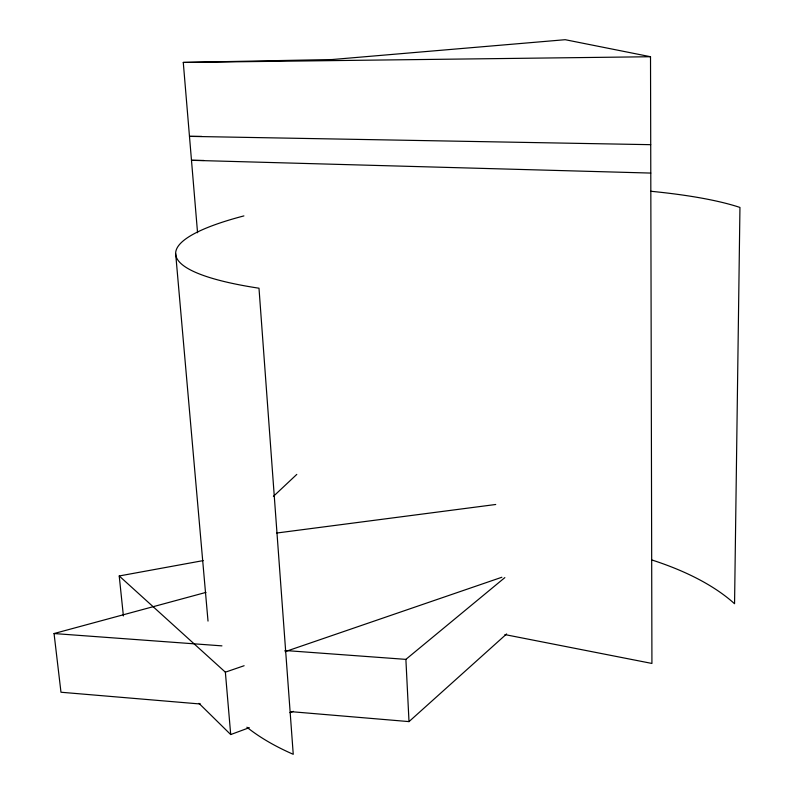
<?xml version="1.0" encoding="UTF-8"?>
<svg xmlns="http://www.w3.org/2000/svg" width="794" height="794" viewBox="0 0 794 794"><rect width="100%" height="100%" fill="white"/><g stroke="black" fill="none" stroke-linecap="round" stroke-linejoin="round"><path stroke-width="1.19" d="M273.414 496.359L296.787 474.405M290.525 711.613L409.009 721.607L506.632 633.93M284.897 650.494L405.883 659.377L504.855 577.605M198.966 703.335L230.707 734.559L249.286 727.681M289.929 712.645L293.413 711.355M203.204 560.604L119.219 575.968L225.367 672.171L244.115 665.729M285.115 651.656L501.858 577.258M200.435 704.01L60.979 692.239L54.052 633.543L205.974 592.393M276.769 533.022L495.724 504.488M197.557 232.751L183.275 62.438L332.061 59.54L565.209 39.7L650.514 56.731L651.924 663.447L504.905 634.585M183.275 62.438L650.514 56.731M201.835 136.429L189.478 136.37L650.713 144.677M203.79 160.467L191.483 160.309L650.782 173.072M54.052 633.543L221.943 645.869M119.219 575.968L123.398 615.946M175.653 253.554L208.018 621.087M225.367 672.171L230.707 734.559M405.883 659.377L409.009 721.607M246.874 727.195A275.32 124.847 -1.1 0 0 293.244 754.3L258.993 288.212A297.939 54.717 -2.3 0 1 243.907 215.908M651.904 559.988A275.32 124.847 -1.1 0 1 734.559 603.738L739.948 207.442A297.939 54.717 -2.3 0 0 650.832 191.265"/></g></svg>
